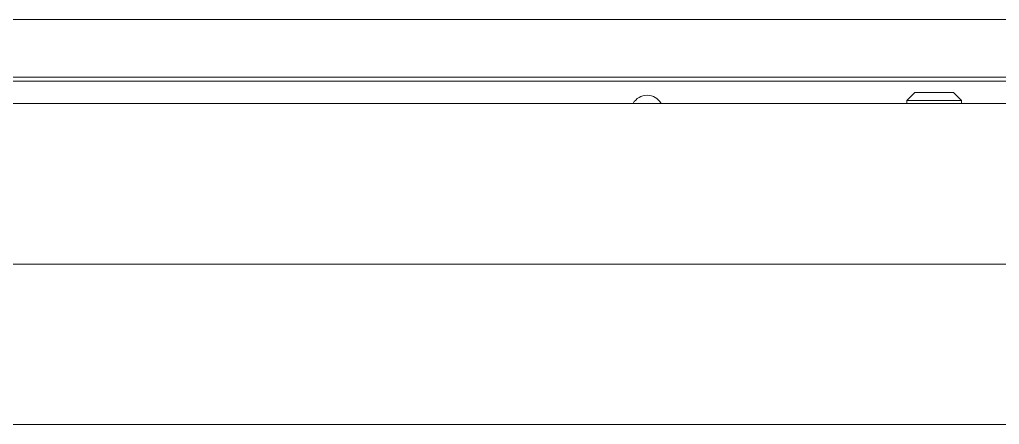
# Model space of a CAD drawing. Header units: millimetres. Extents: x 27602 to 523849, y 322139 to 568360.
# Drawn here: x 56196 to 65422, y 503494 to 507312 of the extents above; entities that cross this region are included whole.
import ezdxf

# ---------------------------------------------------------------- set-up
doc = ezdxf.new("R2010")
doc.units = ezdxf.units.MM

msp = doc.modelspace()

# ---------------------------------------------------------------- linework, layer by layer
at = {"color": 7, "lineweight": 13, "ltscale": 0.03937}
for p, q in [((46971.1, 507312), (82666.1, 507312)), ((46971.1, 506767.5), (82666.1, 506767.5)), ((47533.8, 506730), (82103.5, 506730)), ((81751.7, 506521), (47864.5, 506521)), ((79304.9, 505006.9), (50311.8, 505006.9)), ((79303.9, 503494.4), (50311.8, 503494.4))]:
    msp.add_line(p, q, dxfattribs=at)
at = {"color": 7, "lineweight": 13, "ltscale": 0.002227}
for p, q in [((64627.4, 506623.9), (64551.2, 506547.6)), ((64989.2, 506623.9), (65065.5, 506547.6))]:
    msp.add_line(p, q, dxfattribs=at)
at = {"color": 7, "lineweight": 13, "ltscale": 0.007475}
msp.add_line((64627.4, 506623.9), (64989.2, 506623.9), dxfattribs=at)
at = {"color": 7, "lineweight": 13, "ltscale": 0.010625}
for p, q in [((64551.2, 506547.6), (65065.5, 506547.6)), ((65065.5, 506521), (64551.2, 506521))]:
    msp.add_line(p, q, dxfattribs=at)
at = {"color": 7, "lineweight": 13, "ltscale": 0.000550007}
for p, q in [((64551.2, 506521), (64551.2, 506547.6)), ((65065.5, 506521), (65065.5, 506547.6))]:
    msp.add_line(p, q, dxfattribs=at)
at = {"color": 7, "lineweight": 13, "ltscale": 0.03937}
msp.add_arc((62105.2, 506446.8), 151.3, 29.36663, 150.63336, dxfattribs=at)

doc.saveas('drawing.dxf')
